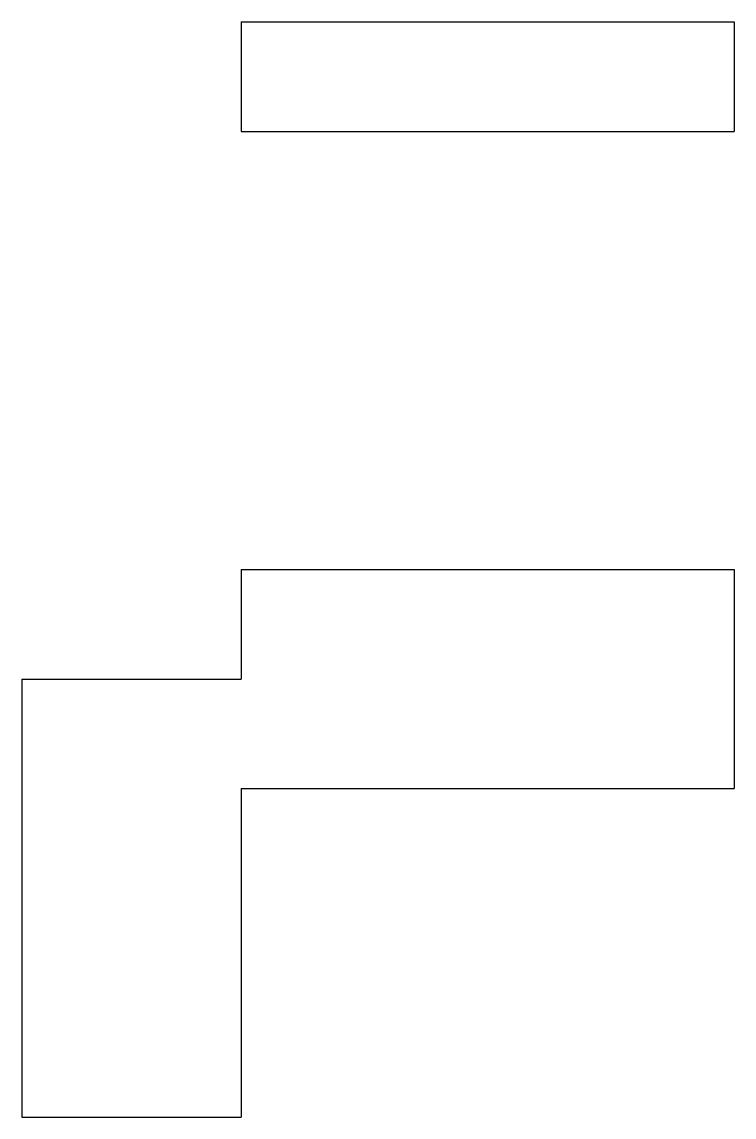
# Model space of a CAD drawing. Header units: millimetres. Extents: x 20 to 33, y 0 to 20.
import ezdxf

# ---------------------------------------------------------------- set-up
doc = ezdxf.new("R2010")
doc.units = ezdxf.units.MM

msp = doc.modelspace()

# ---------------------------------------------------------------- linework, layer by layer
for p, q in [((24, 20, 4.35), (33, 20, 4.35)), ((24, 20, 4.35), (24, 18, 4.35)), ((33, 20, 4.35), (33, 18, 4.35)), ((24, 18, 4.35), (33, 18, 4.35)), ((24, 10, 4.35), (33, 10, 4.35)), ((24, 10, 4.35), (24, 8, 4.35)), ((33, 10, 4.35), (33, 6, 4.35)), ((20, 8, 4.35), (20, 0, 4.35)), ((20, 8, 4.35), (24, 8, 4.35)), ((24, 6, 4.35), (24, 0, 4.35)), ((24, 6, 4.35), (33, 6, 4.35)), ((20, 0, 4.35), (24, 0, 4.35))]:
    msp.add_line(p, q)

doc.saveas('drawing.dxf')
